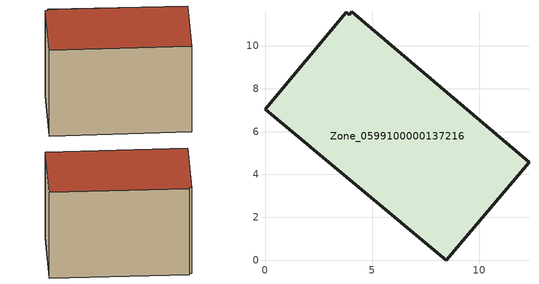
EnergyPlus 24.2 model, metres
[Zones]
Zone_0599100000137216
 floor ground (C_G): 8.46,0 0,7.04 3.8,11.57 3.94,11.46 4.04,11.58 12.32,4.57 z0.09
 wall outside (C_F): 8.46,0 12.32,4.57 4.04,11.58 3.94,11.46 3.8,11.57 0,7.04 8.46,0 z0.09:7.83
 roof outside (C_R): 0,7.04 8.46,0 12.32,4.57 4.04,11.58 3.94,11.46 3.8,11.57 z7.83
[BUILDING]
Pand.0599100000137216: North Axis=0; Terrain=City; Loads Convergence Tolerance Value=0.04; Temperature Convergence Tolerance Value=0.4; Solar Distribution=FullExterior; Maximum Number of Warmup Days=25; Minimum Number of Warmup Days=1
[Site:Location]
Rotterdam.The.Hague.AP_ZH_NLD Design_Conditions: Latitude=51.96; Longitude=4.45; Time Zone=1; Elevation=-4.5
[SITE:GROUNDTEMPERATURE:BUILDINGSURFACE]
18, 18, 18, 18, 18, 18, 18, 18, 18, 18, 18, 18
[MATERIAL] Thermal Absorptance=0.9; Solar Absorptance=0.7; Visible Absorptance=0.7
Name | Roughness | Thickness | Conductivity | Density | Specific Heat
G.TI.1946-1964 | MediumSmooth | 0.15 | 1 | 540 | 1210
F.TI.1946-1964 | Rough | 0.3 | 0.857143 | 1920 | 840
R.TI.1946-1964 | MediumRough | 0.2 | 0.277778 | 1500 | 1000
[CONSTRUCTION]
C_G: G.TI.1946-1964
C_F: F.TI.1946-1964
C_R: R.TI.1946-1964
[ZONE]
Zone_0599100000137216: Type=1; Multiplier=1; Ceiling Height=Autocalculate; Volume=Autocalculate; Floor Area=autocalculate; Part of Total Floor Area=Yes
[ZONEINFILTRATION:DESIGNFLOWRATE]
Infil_Zone_0599100000137216: Zone or ZoneList or Space or SpaceList=Zone_0599100000137216; Schedule=AlwaysOn; Design Flow Rate Calculation Method=Flow/Area; Flow Rate per Floor Area=0.003; Constant Term Coefficient=1; Temperature Term Coefficient=0; Velocity Term Coefficient=0; Velocity Squared Term Coefficient=0
[HVACTEMPLATE:ZONE:IDEALLOADSAIRSYSTEM]
Zone_0599100000137216: Maximum Heating Supply Air Temperature=50; Minimum Cooling Supply Air Temperature=13; Maximum Heating Supply Air Humidity Ratio=0.0156; Minimum Cooling Supply Air Humidity Ratio=0.0077; Heating Limit=NoLimit; Cooling Limit=NoLimit; Dehumidification Control Type=ConstantSensibleHeatRatio; Cooling Sensible Heat Ratio=0.7; Dehumidification Setpoint=60; Humidification Control Type=None; Humidification Setpoint=30; Outdoor Air Method=None; Outdoor Air Flow Rate per Person=0.00944; Outdoor Air Flow Rate per Zone Floor Area=0; Outdoor Air Flow Rate per Zone=0; Demand Controlled Ventilation Type=None; Outdoor Air Economizer Type=NoEconomizer; Heat Recovery Type=None; Sensible Heat Recovery Effectiveness=0.7; Latent Heat Recovery Effectiveness=0.65
[ZONECONTROL:THERMOSTAT]
ThermostatControl_Zone_0599100000137216: Zone or ZoneList=Zone_0599100000137216; Control Type Schedule=DualSetpointControlType; Control 1=Thermostat_Zone_0599100000137216; Temperature Difference Between Cutout And Setpoint=0
[THERMOSTATSETPOINT:DUALSETPOINT]
Thermostat_Zone_0599100000137216: Heating Setpoint Temperature Schedule=HeatingSetpoint_Zone_0599100000137216; Cooling Setpoint Temperature Schedule=CoolingSetpoint_Zone_0599100000137216
[SCHEDULE:COMPACT]
HeatingSetpoint_Zone_0599100000137216: Through: 12/31, For: AllDays, Until: 24:00, 21
CoolingSetpoint_Zone_0599100000137216: Through: 12/31, For: AllDays, Until: 24:00, 24
DualSetpointControlType: Through: 12/31, For: AllDays, Until: 24:00, 4
AlwaysOn: Through: 12/31, For: AllDays, Until: 24:00, 1
